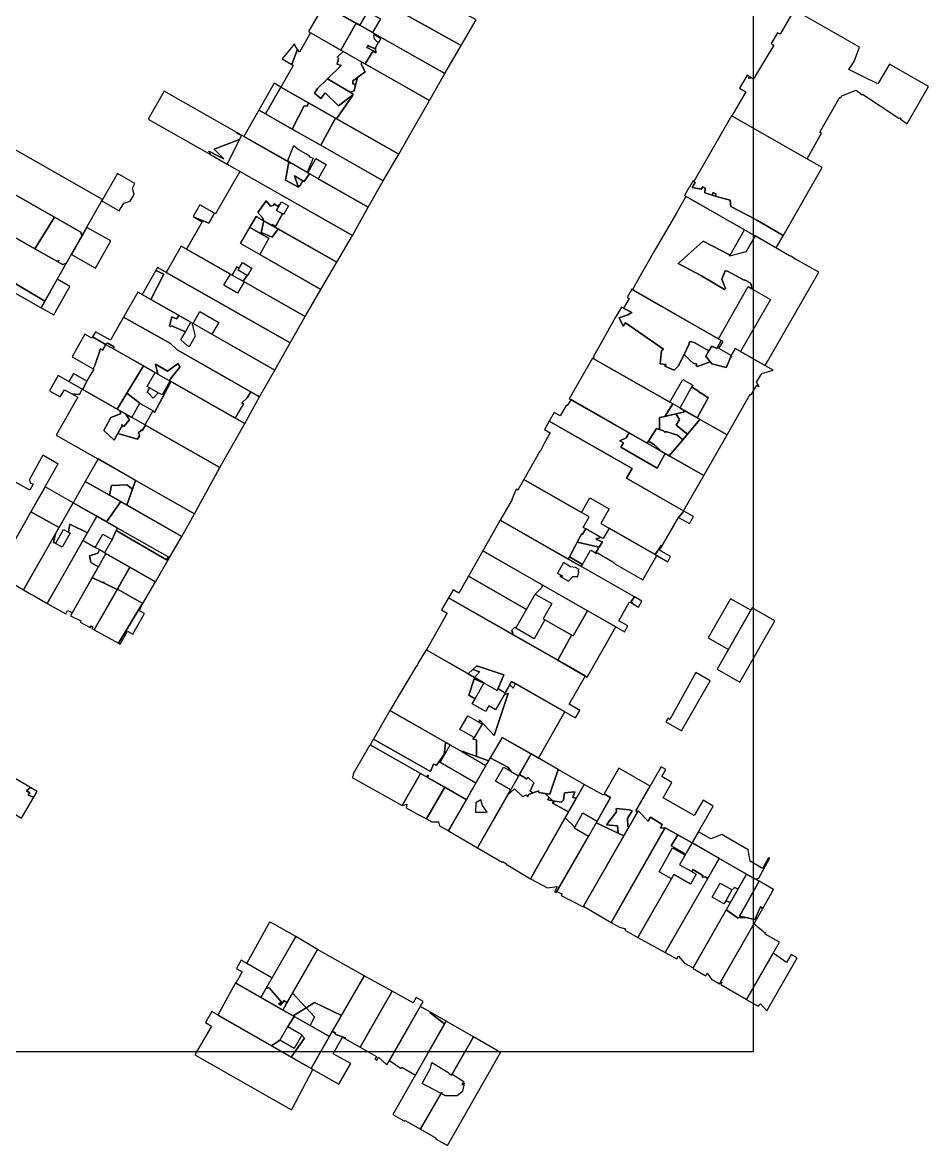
# Model space of a CAD drawing. Header units: metres. Extents: x -20 to 432, y -24 to 322.
# Drawn here: x 265.9 to 432.1, y -17.3 to 188.9 of the extents above; entities that cross this region are included whole.
import ezdxf

# ---------------------------------------------------------------- set-up
doc = ezdxf.new("R2010")
doc.units = ezdxf.units.M

msp = doc.modelspace()

# ---------------------------------------------------------------- linework, layer by layer
for points in [[(0, 0), (400, 0), (400, 300), (0, 300)], [(324.6172, 203.375), (324.2188, 202.5625), (322.0938, 198.2188), (322.7266, 197.8438), (346.4141, 184.625), (349.1563, 189.3125), (325.2188, 202.5625), (325.3984, 202.9063), (324.6172, 203.375)], [(346.4141, 184.625), (322.7266, 197.8438), (322, 196.5938), (321.5703, 196.8125), (319.3984, 193.0938), (327.8203, 188.3125), (329.2422, 190.8125), (331.5781, 189.5), (330.1563, 187), (343.3906, 179.4688), (346.4141, 184.625)], [(327.1328, 188.7188), (321.2188, 192.0625), (318.3828, 187.1875), (324.3203, 183.7813), (327.1328, 188.7188)], [(331.1641, 185.125), (330.4844, 185.7813), (330.3984, 186.5938), (330.4609, 186.6875), (330.5156, 186.7813), (327.1328, 188.7188), (324.3203, 183.7813), (328.8047, 181.25), (330.2422, 183.625), (329.0859, 184.25), (329.2969, 184.625), (329.5938, 184.4688), (330.6797, 184.0313), (330.6484, 184.2813), (331.1641, 185.125)], [(326.5, 175.5938), (323.8828, 173.5625), (321.4297, 175.9375), (320.6406, 174.9063), (319.5156, 175.875), (320.0313, 176.7188), (321.875, 178.5), (324.375, 180.9375), (323.6172, 181.1875), (323.8672, 182.25), (323.6641, 182.5), (324.7734, 183.5313), (318.75, 186.9688), (316.7656, 183.4375), (316.3594, 183.9375), (315.3516, 181.125), (315.5781, 180.9688), (313.3203, 177), (323.5313, 171.1875), (326.5, 175.5313), (326.5, 175.5938)], [(331.6641, 185.9375), (331.1641, 185.125), (330.6484, 184.2813), (330.6797, 184.0313), (330.7578, 183.3125), (330.2422, 183.625), (328.8047, 181.25), (340.5781, 174.5625), (343.3906, 179.4688), (330.5156, 186.7813), (330.4609, 186.6875), (331.6641, 185.9375)], [(316.0547, 184.3125), (315.7969, 184.9375), (313.5781, 182.1563), (315.3516, 181.125), (316.3594, 183.9375), (316.0547, 184.3125)], [(326.5391, 178.125), (327.3984, 178.75), (328.7969, 179.7813), (328.0547, 181.1875), (328.1719, 181.5938), (324.7734, 183.5313), (323.6641, 182.5), (323.8672, 182.25), (323.6172, 181.1875), (324.375, 180.9375), (321.875, 178.5), (326.0078, 176.0625), (326.75, 176.2813), (327.0313, 177.3438), (326.5313, 177.6563), (326.5391, 178.125)], [(329.5938, 184.4688), (329.2969, 184.625), (329.0859, 184.25), (330.2422, 183.625), (330.7578, 183.3125), (330.6797, 184.0313), (329.5938, 184.4688)], [(326.5, 175.5938), (326.5, 175.5313), (323.5313, 171.1875), (334.9688, 164.6875), (337.6953, 169.5313), (340.5781, 174.5625), (328.1719, 181.5938), (328.0547, 181.1875), (328.7969, 179.7813), (327.3984, 178.75), (327.0313, 177.3438), (326.75, 176.2813), (326.0078, 176.0625), (326.5, 175.75), (326.5, 175.5938)], [(313.3203, 177), (312.0625, 177.7188), (309.2656, 172.7813), (310.4766, 172.0938), (313.3203, 177)], [(323.8828, 173.5625), (326.5, 175.5938), (326.5, 175.75), (326.0078, 176.0625), (321.875, 178.5), (320.0313, 176.7188), (319.5156, 175.875), (320.6406, 174.9063), (321.4297, 175.9375), (323.8828, 173.5625)], [(327.3984, 178.75), (326.5391, 178.125), (326.5313, 177.6563), (327.0313, 177.3438), (327.3984, 178.75)], [(399.6016, 178.6875), (399.1953, 178.9375), (399.0938, 178.625), (399.6016, 178.6875)], [(300.1328, 165.2188), (301.9063, 164.3125), (302.8438, 163.8125), (301.0859, 165.5938), (305.5313, 167.3438), (305.7344, 167.4063), (306.0859, 168.125), (305.2656, 168.5625), (305.2422, 168.6563), (291.9297, 176.25), (289, 171.0938), (300.3984, 164.5938), (300.1328, 165.2188)], [(318.3594, 174.125), (313.3203, 177), (310.4766, 172.0938), (315.4141, 169.2813), (317.5938, 173.5625), (318.1328, 173.5), (318.3594, 174.125)], [(323.3281, 171.3125), (318.3594, 174.125), (318.1328, 173.5), (317.5938, 173.5625), (315.4141, 169.2813), (320.6641, 166.3125), (323.3281, 171.3125)], [(315.6953, 166.25), (316.5625, 165.5313), (318.5781, 164.375), (318.4766, 164.2813), (319.2188, 163.9375), (318.1719, 161.3125), (318.2422, 161.2813), (319.7266, 163.875), (321.6406, 162.7813), (320.1563, 160.1875), (329.3125, 154.9688), (332.1016, 159.8125), (309.2656, 172.7813), (306.5078, 167.9375), (315.0859, 163.0625), (314.6172, 163.5), (315.6953, 166.25)], [(334.9688, 164.6875), (323.3281, 171.3125), (320.6641, 166.3125), (332.1016, 159.8125), (334.9688, 164.6875)], [(388.7656, 158.5625), (390.3906, 158.25), (390.7188, 158.6875), (391.1406, 158.4375), (391.0781, 157.5625), (392.4609, 157.1563), (392.6406, 157.625), (393.1797, 157.3125), (393.0078, 157), (395.7422, 156.2188), (395.8359, 155.0938), (400.3047, 152.75), (400.5313, 152.5938), (400.6641, 152.5625), (400.7656, 152.5313), (405.1484, 149.9375), (405.4375, 149.6875), (412.6016, 162.2188), (395.9609, 171.75), (389.0703, 159.6875), (388.9063, 159.7813), (388.8594, 159.7188), (389.3047, 159.4688), (388.7656, 158.5625)], [(301.9063, 164.3125), (300.1328, 165.2188), (300.3984, 164.5938), (303.4375, 162.875), (305.5859, 167.125), (305.5313, 167.3438), (301.0859, 165.5938), (302.8438, 163.8125), (301.9063, 164.3125)], [(305.5313, 167.3438), (305.5859, 167.125), (303.4375, 162.875), (326.4688, 149.7813), (329.3125, 154.9688), (318.5938, 161.0625), (317.5938, 159.6875), (317.3594, 159.8125), (316.875, 158.9375), (316.7031, 158.7813), (316.4297, 158.9375), (316.5234, 158.625), (314.1719, 159.9375), (314.7734, 163.25), (305.2422, 168.6563), (305.2656, 168.5625), (306.0859, 168.125), (305.7344, 167.4063), (305.5313, 167.3438)], [(268.2188, 147.3125), (271.8125, 153.0938), (252.6641, 164), (252.2344, 162.6875), (252.5234, 161.875), (251.7109, 160.625), (255.4766, 158.4688), (253.4063, 155.75), (268.2188, 147.3125)], [(316.4297, 158.9375), (315.8047, 160.7188), (317.3594, 159.8125), (317.5938, 159.6875), (318.5938, 161.0625), (314.7734, 163.25), (314.1719, 159.9375), (316.5234, 158.625), (316.4297, 158.9375)], [(286.0781, 158.4688), (286.5469, 159.3125), (283.3438, 161.125), (280.4766, 156.125), (283.6875, 154.2813), (284.4922, 155.7188), (285.7031, 156.0625), (286.3984, 157.2813), (286.0781, 158.4688)], [(309.1016, 154), (310.6328, 156.125), (311.4141, 155.1563), (311.9531, 155.2813), (312.1172, 155.5625), (312.7813, 155.1563), (313.1641, 155.5), (313.4141, 155.9375), (314.7188, 155.1875), (313.8281, 153.625), (313.625, 153.75), (312.3203, 151.4063), (311.7188, 151.75), (311.6875, 151.5938), (323.5781, 144.8438), (326.4688, 149.7813), (305.7813, 161.5313), (301.3438, 153.75), (301.1719, 153.8438), (300.0938, 152), (297.5391, 153.0625), (298.8906, 152.2813), (296.0391, 147.25), (304.4063, 142.5), (305.2422, 144.0313), (305.6953, 143.7813), (306.2656, 144.7813), (308.0078, 143.7813), (307.2188, 142.4063), (307.1328, 142.4375), (306.4297, 141.3438), (317.7578, 134.9063), (320.6797, 139.875), (305.9375, 148.2813), (308.7656, 153.25), (309.875, 152.625), (310.1406, 152.8438), (309.1016, 154)], [(316.4297, 158.9375), (316.7031, 158.7813), (316.875, 158.9375), (317.3594, 159.8125), (315.8047, 160.7188), (316.4297, 158.9375)], [(390.3906, 158.25), (388.7656, 158.5625), (389.3047, 159.4688), (388.8594, 159.7188), (388.2969, 158.6563), (388.1641, 158.5), (387.3594, 157.0938), (404.1719, 147.4688), (405.4375, 149.6875), (405.1484, 149.9375), (400.7656, 152.5313), (400.6641, 152.5625), (400.5313, 152.5938), (400.3047, 152.75), (395.8359, 155.0938), (395.7422, 156.2188), (393.0078, 157), (392.4609, 157.1563), (391.0781, 157.5625), (391.1406, 158.4375), (390.7188, 158.6875), (390.3906, 158.25)], [(399.0234, 140.375), (399.7188, 139.9688), (399.5625, 140.8438), (399.3906, 140.9375), (399.4453, 141.0313), (399.4219, 141.0625), (398.3438, 141.625), (398.3203, 141.5313), (395.2422, 143.2188), (394.7969, 143.25), (394.2344, 141.75), (394.8906, 140.0313), (394.7031, 139.875), (390.4688, 142.3438), (386.1719, 144.625), (390.8047, 148.7188), (395.7266, 146.125), (398.3828, 150.7813), (387.6016, 156.9375), (385.9375, 154), (381.9844, 147.1875), (378.1563, 140.5313), (378.2109, 140.5), (377.8125, 139.8125), (393.5625, 130.8125), (399.0234, 140.375)], [(392.4609, 157.1563), (393.0078, 157), (393.1797, 157.3125), (392.6406, 157.625), (392.4609, 157.1563)], [(297.2109, 153.25), (297.5391, 153.0625), (300.0938, 152), (301.1719, 153.8438), (298.4375, 155.4063), (297.2109, 153.25)], [(310.6328, 156.125), (309.1016, 154), (310.1406, 152.8438), (309.875, 152.625), (311.6875, 151.5938), (311.7188, 151.75), (312.3203, 151.4063), (313.625, 153.75), (312.5234, 154.375), (313.1641, 155.5), (312.7813, 155.1563), (312.1172, 155.5625), (311.9531, 155.2813), (311.4141, 155.1563), (310.6328, 156.125)], [(268.2188, 147.3125), (272.2109, 145.0625), (272.6641, 145.1875), (272.4219, 144.9375), (273.2578, 144.4375), (273.9297, 144.5938), (277, 150), (276.8047, 149.7813), (276.6094, 150.3438), (271.8125, 153.0938), (268.2188, 147.3125)], [(307.6328, 151.2813), (311.1328, 149.2813), (309.4297, 146.2813), (320.6797, 139.875), (323.5781, 144.8438), (312.8047, 150.9688), (311.6953, 149.4688), (309.6797, 150.3125), (310.1719, 152.4375), (308.7656, 153.25), (307.6328, 151.2813)], [(274.8984, 146.2813), (279.2969, 143.7813), (282.1172, 148.75), (277.7188, 151.25), (274.8984, 146.2813)], [(312.8047, 150.9688), (310.1719, 152.4375), (309.6797, 150.3125), (311.6953, 149.4688), (312.8047, 150.9688)], [(269.3203, 136.5), (270.0156, 137.7188), (251.6016, 148.625), (250.7188, 147.0625), (269.3203, 136.5)], [(402.1328, 125.9063), (411.9688, 143.0313), (407.7188, 145.4063), (406.8594, 145.9375), (406.625, 146.0313), (400.3047, 149.6875), (398.6328, 146.7813), (395.6172, 145.9375), (395.7266, 146.125), (390.8047, 148.7188), (386.1719, 144.625), (390.4688, 142.3438), (394.7031, 139.875), (394.8906, 140.0313), (394.2344, 141.75), (394.7969, 143.25), (395.2422, 143.2188), (398.3203, 141.5313), (398.3438, 141.625), (399.4219, 141.0625), (399.4453, 141.0313), (399.3906, 140.9375), (399.5625, 140.8438), (399.7188, 139.9688), (403.1016, 138.0313), (397.6406, 128.4688), (402.1328, 125.9063)], [(292.2969, 142.9688), (315.0078, 130.0313), (317.7578, 134.9063), (306.5703, 141.2813), (305.3828, 139.1875), (302.8672, 140.625), (304.0547, 142.6875), (295.0547, 147.8125), (292.2969, 142.9688)], [(291.8203, 142.6563), (290.3984, 143.3438), (287.875, 138.9063), (289.4844, 138), (291.8203, 142.6563)], [(290.3984, 143.3438), (291.8203, 142.6563), (289.4844, 138), (297.2031, 133.5938), (298.4375, 135.7813), (301.9141, 133.8125), (300.6797, 131.625), (312.1953, 125.0625), (315.0078, 130.0313), (290.6953, 143.875), (290.3984, 143.3438)], [(304.4063, 142.5), (306.4297, 141.3438), (307.1328, 142.4375), (305.4766, 143.375), (305.6953, 143.7813), (305.2422, 144.0313), (304.4063, 142.5)], [(269.3203, 136.5), (271.6484, 135.1875), (274.6172, 140.4063), (272.2891, 141.7188), (269.3203, 136.5)], [(294.9922, 130.625), (295.8203, 132.0938), (293.25, 133.1875), (293.0938, 132.9688), (292.9141, 133.1563), (293.2969, 134.8438), (294.2031, 134.4688), (294.6484, 135.0625), (287.0625, 139.375), (284.4531, 134.7813), (293.0703, 129.9063), (294.2734, 128.75), (309.4219, 120.125), (312.1953, 125.0625), (297.0078, 133.7188), (297.6016, 131.2813), (296.5, 129.3438), (296.1328, 129.5625), (294.9922, 130.625)], [(388.2109, 130.0313), (388.4063, 130.3125), (389.1563, 130.0938), (391.8438, 128.5938), (392.3516, 129.4688), (393.3047, 129), (394.0938, 130.5), (377.6875, 139.9063), (376.8125, 138.375), (377.1797, 138.2188), (376.1484, 136.4375), (377.6875, 135.625), (376.9453, 135.1875), (375.3516, 134.625), (376.0859, 133.0938), (376.5469, 133.75), (383.5078, 128.9063), (383.1328, 128.625), (382.9141, 126.2188), (383.9922, 126.0938), (383.7734, 125.7813), (385.4531, 125.0313), (386.1953, 125.75), (387.2734, 127.9375), (388.2109, 129.875), (388.2109, 130.0313)], [(388.3047, 126.875), (387.2734, 127.9375), (386.1953, 125.75), (385.4531, 125.0313), (383.7734, 125.7813), (383.9922, 126.0938), (382.9141, 126.2188), (383.1328, 128.625), (383.5078, 128.9063), (376.5469, 133.75), (376.0859, 133.0938), (375.3516, 134.625), (376.9453, 135.1875), (377.6875, 135.625), (376.1484, 136.4375), (375.8125, 136.625), (374.7266, 134.75), (370.5938, 127.4063), (370.7109, 127.3438), (370.6016, 127.1875), (384.6563, 119.1563), (387.0469, 123.3125), (388.8672, 122.2813), (388.5469, 121.7188), (388.8359, 121.875), (389.9141, 121.1563), (390.1875, 120.9063), (390.3438, 120.875), (391.6797, 119.9688), (389.6797, 116.2813), (395.1563, 113.1563), (399.4297, 120.625), (399.6016, 120.5313), (400.6016, 122.2813), (401.0703, 122), (400.5859, 122.8438), (401.5313, 124.4375), (403.6094, 125.0625), (396.6563, 129.0313), (395.9375, 127.7813), (395.9063, 127.75), (395.8594, 127.5625), (396.0547, 127.4688), (395.7891, 127.375), (395.0781, 125.5938), (395, 125.5313), (392.3516, 126.2188), (392.0781, 126.5938), (389.7188, 125.7188), (389.4844, 125.9063), (389.6328, 126.125), (388.9531, 126.3438), (388.3047, 126.875)], [(307.7813, 121.0625), (294.2734, 128.75), (293.0703, 129.9063), (284.4531, 134.7813), (282.0391, 130.5313), (279.2969, 132.0938), (278.75, 131.1563), (281.0938, 129.8125), (281.6094, 129.9688), (282.7188, 129.3125), (282.5469, 129), (290.7578, 124.3125), (290.3203, 126.1563), (292.5469, 124.8438), (294.5, 126.2813), (294.7969, 125.5938), (292.8438, 123.125), (304.7422, 116.3438), (305.0313, 116.4063), (306.4844, 118.875), (306.1875, 119.0625), (307.1172, 119.9375), (307.7813, 121.0625)], [(293.0938, 132.9688), (293.25, 133.1875), (295.8203, 132.0938), (296.8125, 133.8438), (294.6484, 135.0625), (294.2031, 134.4688), (293.2969, 134.8438), (292.9141, 133.1563), (293.0938, 132.9688)], [(279.2344, 126.0625), (280.2344, 128.9375), (280.6406, 128.7188), (281.1797, 129.75), (278.75, 131.1563), (278.6172, 130.9063), (277.375, 131.625), (275.0313, 127.5), (278.9063, 125.3125), (279.2813, 126.0313), (279.2344, 126.0625)], [(281.0938, 129.8125), (282.5469, 129), (282.7188, 129.3125), (281.6094, 129.9688), (281.0938, 129.8125)], [(388.4063, 130.3125), (388.2109, 130.0313), (388.2109, 129.875), (387.2734, 127.9375), (388.3047, 126.875), (388.9531, 126.3438), (389.6328, 126.125), (389.4844, 125.9063), (389.7188, 125.7188), (392.0781, 126.5938), (391.2656, 127.625), (391.8438, 128.5938), (389.1563, 130.0938), (388.4063, 130.3125)], [(392.0781, 126.5938), (392.3516, 126.2188), (395, 125.5313), (395.0781, 125.5938), (395.7891, 127.375), (396.0547, 127.4688), (395.8594, 127.5625), (395.9063, 127.75), (393.6719, 129.0313), (394.4219, 130.3125), (394.0938, 130.5), (393.3047, 129), (392.3516, 129.4688), (391.8438, 128.5938), (391.2656, 127.625), (392.0781, 126.5938)], [(280.2344, 128.9375), (279.2344, 126.0625), (279.2813, 126.0313), (278.9063, 125.3125), (278.9922, 125.25), (277.9297, 123.4063), (277.7266, 123.0313), (276.9688, 121.5), (283.3047, 117.9063), (285.0703, 120.8125), (288.0938, 125.8438), (281.1797, 129.75), (280.6406, 128.7188), (280.2344, 128.9375)], [(290.1172, 117.25), (293.0469, 122.75), (292.8672, 122.875), (291.5156, 120.5), (290.7969, 120.9063), (289.9141, 119.875), (288.9063, 120.9375), (288.8438, 120.875), (288.7969, 121), (289.2344, 121.8125), (288.8125, 122.0313), (290.2656, 124.5938), (288.0938, 125.8438), (285.0703, 120.8125), (287.4688, 118.9688), (287.5234, 118.9375), (289.8516, 117.625), (289.8125, 117.5625), (290.1172, 117.25)], [(294.7969, 125.5938), (294.5, 126.2813), (292.5469, 124.8438), (290.3203, 126.1563), (290.7578, 124.3125), (292.8438, 123.125), (294.7969, 125.5938)], [(383.7266, 116.5625), (385.2188, 118.8438), (370.5, 127.25), (366.2266, 119.7813), (380.4922, 111.625), (380.7344, 112), (382.2422, 114.3125), (382.75, 114.125), (382.7734, 116.3438), (383.7266, 116.5625)], [(276.3672, 120.5938), (276.8906, 121.5313), (272.4766, 124.0625), (270.8906, 121.25), (272.8594, 120.125), (273.6094, 121.4375), (274.9766, 120.6875), (276.3672, 120.5938)], [(276.9688, 121.5), (277.7266, 123.0313), (275.2969, 124.4063), (274.4531, 122.9375), (276.9688, 121.5)], [(293.0469, 122.75), (290.1172, 117.25), (289.8125, 117.5625), (288.3672, 115), (302.1016, 107.1875), (306.6797, 115.25), (292.9688, 123.0625), (292.8672, 122.875), (293.0469, 122.75)], [(288.9063, 120.9375), (289.9141, 119.875), (290.7969, 120.9063), (289.2344, 121.8125), (288.7969, 121), (288.8438, 120.875), (288.9063, 120.9375)], [(391.6797, 119.9688), (390.3438, 120.875), (390.1875, 120.9063), (389.9141, 121.1563), (388.8359, 121.875), (388.5469, 121.7188), (386.4844, 118.0938), (389.6797, 116.2813), (391.6797, 119.9688)], [(283.8359, 117.5938), (276.8906, 121.5313), (276.3672, 120.5938), (274.9766, 120.6875), (276.0469, 120.0625), (272.0859, 113.125), (297.4766, 98.6875), (302.1016, 107.1875), (288.4688, 114.9375), (287.9297, 114), (287.6016, 114.0313), (287.6094, 113.8125), (287.2188, 113.6563), (287.4063, 113.0938), (287.2969, 113.125), (287.3828, 113), (287.0234, 112.3438), (283.4063, 113.4375), (283.375, 113.375), (282.7188, 112.1875), (280.8594, 113.9375), (282.1484, 116.3438), (283.9063, 117.0313), (283.8359, 117.5938)], [(287.4688, 118.9688), (285.0703, 120.8125), (283.3047, 117.9063), (285.9766, 116.375), (287.4688, 118.9688)], [(309.4219, 120.125), (307.7813, 121.0625), (307.1172, 119.9375), (306.1875, 119.0625), (306.4844, 118.875), (305.0313, 116.4063), (304.7422, 116.3438), (306.6797, 115.25), (309.4219, 120.125)], [(382.3516, 107.0625), (375.6563, 110.875), (376.1484, 111.7188), (375.4922, 112.0938), (376.6563, 112.625), (377.1797, 113.5313), (366.5391, 119.625), (365.8203, 118.5313), (365.6328, 118.5625), (364.5469, 116.6563), (363.4766, 117.2813), (362.5547, 115.6875), (377.75, 107), (376.7266, 105.2188), (387.1953, 99.2188), (390.8906, 105.6875), (383.8125, 109.75), (382.3516, 107.0625)], [(284.1484, 115.0938), (284.5, 114.6875), (285.5391, 115.9063), (284.8359, 117.0313), (283.8359, 117.5938), (283.9063, 117.0313), (282.1484, 116.3438), (280.8594, 113.9375), (282.7188, 112.1875), (283.375, 113.375), (283.4063, 113.4375), (284.0625, 114.6563), (284.2109, 114.625), (284.1484, 115.0938)], [(385.7813, 117.0313), (387.1875, 117.3438), (387.3438, 117.625), (385.2188, 118.8438), (383.7266, 116.5625), (385.7813, 117.0313)], [(385.8438, 114.9375), (387.9297, 113.3125), (390.1875, 116), (387.3438, 117.625), (387.1875, 117.3438), (385.7813, 117.0313), (386.4297, 116), (385.8438, 114.9375)], [(284.5, 114.6875), (284.1484, 115.0938), (284.2109, 114.625), (284.0625, 114.6563), (283.4063, 113.4375), (287.0234, 112.3438), (287.3828, 113), (287.2969, 113.125), (287.4063, 113.0938), (287.2188, 113.6563), (287.6094, 113.8125), (287.6016, 114.0313), (287.9297, 114), (288.4688, 114.9375), (284.8359, 117.0313), (285.5391, 115.9063), (284.5, 114.6875)], [(386.2734, 98), (387.2422, 99.1875), (376.7266, 105.2188), (377.75, 107), (362.5547, 115.6875), (361.6484, 114.1563), (362.7344, 113.5313), (361.6328, 111.5938), (360.8906, 110.0938), (360.7969, 110.1563), (360.75, 110.0625), (357.8984, 104.9688), (368.4688, 98.9375), (370.0078, 101.625), (373.5547, 99.5938), (372.0156, 96.9063), (381.9766, 91.1875), (383.1328, 92.9375), (383.0938, 92.4688), (386.2734, 98)], [(386.0938, 113.0938), (387.0547, 112.25), (387.9297, 113.3125), (385.8438, 114.9375), (386.4297, 116), (385.7813, 117.0313), (383.7266, 116.5625), (382.7734, 116.3438), (382.75, 114.125), (383.5078, 113.9063), (383.7891, 113.625), (383.9609, 113.75), (386.0938, 113.0938)], [(384.5703, 109.3125), (390.8906, 105.6875), (395.1563, 113.1563), (390.1875, 116), (387.9297, 113.3125), (387.0547, 112.25), (384.5703, 109.3125)], [(375.6563, 110.875), (382.3516, 107.0625), (383.8125, 109.75), (377.1797, 113.5313), (376.6563, 112.625), (375.4922, 112.0938), (376.1484, 111.7188), (375.6563, 110.875)], [(384.5703, 109.3125), (387.0547, 112.25), (386.0938, 113.0938), (383.9609, 113.75), (383.7891, 113.625), (383.5078, 113.9063), (382.75, 114.125), (382.2422, 114.3125), (380.7344, 112), (381.8438, 111.3438), (383.0469, 110.1875), (384.5703, 109.3125)], [(383.0469, 110.1875), (381.8438, 111.3438), (380.7344, 112), (380.4922, 111.625), (383.0469, 110.1875)], [(256.1563, 91.1875), (255.7109, 90.9063), (261.0078, 87.6875), (272.3047, 107.5313), (272.4766, 107.8125), (269.6797, 109.4063), (267.1797, 105), (267.3438, 104.375), (267.8828, 104.0938), (267.2656, 103), (263.6875, 105.0313), (255.8906, 91.3438), (256.1563, 91.1875)], [(281.8906, 102.0938), (282.2422, 103.875), (285.0938, 104), (286.1016, 103.1875), (286.6797, 104.8125), (279.7813, 108.75), (277.4297, 104.625), (281.8906, 102.0938)], [(267.4688, 99.0313), (272.625, 96.1563), (275.2031, 100.6875), (270.0703, 103.625), (267.4688, 99.0313)], [(277.4297, 104.625), (275.2031, 100.6875), (281.3516, 97.1875), (283.9766, 100.9063), (277.4297, 104.625)], [(282.2422, 103.875), (281.8906, 102.0938), (285.0703, 100.2813), (286.1016, 103.1875), (285.0938, 104), (282.2422, 103.875)], [(286.1016, 103.1875), (285.0703, 100.2813), (295.1719, 94.5313), (297.4766, 98.6875), (286.6797, 104.8125), (286.1016, 103.1875)], [(367.6953, 93.4688), (368.4609, 94.9375), (368.6172, 94.9063), (369.2656, 95.9375), (368.7969, 96.1875), (369.8906, 98.125), (357.8984, 104.9688), (356.7734, 103.0313), (356.5078, 103.1875), (355.6797, 101.3125), (355.7422, 101.2813), (353.5391, 97.5), (366.0313, 90.375), (366.2422, 90.75), (367.3672, 92.875), (367.6953, 93.4688)], [(272.625, 96.1563), (267.4688, 99.0313), (261.0078, 87.6875), (266.1016, 84.7188), (272.625, 96.1563)], [(272.0156, 93.2813), (273.4609, 95.8125), (274.3594, 95.3125), (274.6328, 96.7813), (277.8203, 95.1875), (279.5469, 98.2188), (275.2031, 100.6875), (271.9688, 95.0313), (271.6016, 93.4063), (272.0156, 93.2813)], [(295.1719, 94.5313), (283.9766, 100.9063), (281.3516, 97.1875), (292.9141, 90.625), (295.1719, 94.5313)], [(387.2422, 99.1875), (386.2734, 98), (388.2656, 96.875), (389.0156, 98.1875), (387.2422, 99.1875)], [(282.3516, 93.9375), (283.1094, 95.5938), (283.3281, 96.0625), (279.5469, 98.2188), (277.0078, 93.75), (279.2422, 92.5), (280.6328, 94.9063), (282.3516, 93.9375)], [(377.8281, 82.1875), (377.5625, 82.5938), (378.2109, 83.4063), (353.5391, 97.5), (350.3672, 91.875), (376.3438, 77), (376.9531, 78.0938), (375.3047, 79.0313), (377.2969, 82.5), (377.8281, 82.1875)], [(271.9766, 93.2188), (272.0156, 93.2813), (271.6016, 93.4063), (271.9688, 95.0313), (266.1016, 84.7188), (267.5781, 83.8438), (268.0938, 83.5938), (270.4297, 82.2188), (277.8203, 95.1875), (274.6328, 96.7813), (274.3594, 95.3125), (274.6797, 95.125), (273.1953, 92.5313), (271.9766, 93.2188)], [(283.1094, 95.5938), (282.3516, 93.9375), (282.1641, 93.625), (280.9688, 91.5), (290.3047, 86.1875), (292.9141, 90.625), (292.625, 90.7813), (292.3125, 90.25), (283.1094, 95.5938)], [(283.1094, 95.5938), (292.3125, 90.25), (292.625, 90.7813), (283.3281, 96.0625), (283.1094, 95.5938)], [(367.6953, 93.4688), (371.4531, 92.5938), (371.7031, 92.5313), (372.2734, 93.4375), (372.2891, 93.5), (371.1953, 93.9375), (371.1641, 94.0938), (372.0156, 94.3438), (369.2656, 95.9375), (368.6172, 94.9063), (368.4609, 94.9375), (367.6953, 93.4688)], [(373.5313, 96.0313), (372.4375, 94.125), (372.0156, 94.3438), (371.1641, 94.0938), (371.1953, 93.9375), (372.2891, 93.5), (372.2734, 93.4375), (371.7031, 92.5313), (371.4531, 92.5938), (371.5234, 92.25), (371.1484, 91.6563), (370.8828, 91.5938), (371.1797, 91.4063), (371.3828, 91.5), (374.2344, 89.875), (374.5469, 89.4688), (379.7031, 86.5313), (382.2734, 91.0313), (373.5313, 96.0313)], [(275.0781, 80.5625), (279.8516, 88.9375), (278.4531, 89.7188), (278.2031, 90.9688), (279.7266, 91.4375), (280.0391, 92.0313), (277.0078, 93.75), (270.4297, 82.2188), (273.8594, 80.3125), (274.1875, 80.9375), (275.0781, 80.5625)], [(371.4531, 92.5938), (367.6953, 93.4688), (367.3672, 92.875), (366.2422, 90.75), (368.6172, 89.3438), (370.1406, 92), (370.8828, 91.5938), (371.1484, 91.6563), (371.5234, 92.25), (371.4531, 92.5938)], [(382.7969, 91.9688), (383.0938, 92.4688), (383.1328, 92.9375), (381.9766, 91.1875), (384.2734, 89.875), (384.7969, 90.8125), (382.7969, 91.9688)], [(278.2031, 90.9688), (278.4531, 89.7188), (279.8516, 88.9375), (281.2188, 91.375), (280.0391, 92.0313), (279.7266, 91.4375), (278.2031, 90.9688)], [(280.9141, 85.9375), (283.3125, 84.7813), (285.625, 88.875), (281.2188, 91.375), (278.7344, 87), (280.75, 86.0313), (280.8438, 86.1875), (280.9141, 85.9375)], [(361.3125, 85.5938), (350.3672, 91.875), (347.75, 87.2188), (358.375, 81.125), (359.9609, 83.9063), (361.1719, 85.1563), (361.3125, 85.5938)], [(366.2422, 90.75), (366.0313, 90.375), (368.4297, 89), (368.6172, 89.3438), (366.2422, 90.75)], [(283.3359, 84.8438), (288.0234, 82.1875), (290.3438, 86.1875), (285.625, 88.875), (283.3359, 84.8438)], [(367.7656, 88.1875), (368.0234, 88.4688), (367.3672, 88.8125), (366.4531, 88.9688), (365.1484, 89.75), (364.0781, 87.7813), (365.0547, 87.2188), (364.4844, 87.2188), (366.0547, 86.3125), (366.8516, 87.1875), (367.7891, 87.1563), (367.9922, 88.0313), (367.7656, 88.1875)], [(279.0859, 77.375), (283.3125, 84.7813), (280.9141, 85.9375), (280.8438, 86.1875), (280.75, 86.0313), (278.7344, 87), (274.7109, 79.9375), (276.6328, 79), (276.5156, 78.8125), (278.3281, 77.7813), (278.5078, 78.125), (278.8438, 77.9375), (278.6563, 77.625), (279.0859, 77.375)], [(356.3906, 77.6563), (358.375, 81.125), (347.75, 87.2188), (345.9766, 84.125), (344.9219, 84.7188), (344.0703, 83.25), (355.9375, 76.4688), (355.7031, 77.3438), (356.25, 77.8438), (356.3906, 77.6563)], [(283.5469, 74.9063), (287.8125, 82), (287.8906, 81.9375), (288.0234, 82.1875), (283.3359, 84.8438), (279.0859, 77.375), (283.5469, 74.9063)], [(369.5938, 80.875), (361.3125, 85.5938), (361.1719, 85.1563), (359.9609, 83.9063), (363, 82.1875), (361.4141, 79.4063), (366.9453, 76.25), (369.5938, 80.875)], [(355.6484, 67.9063), (367.3516, 61.2188), (368.1484, 62.5938), (366.2109, 63.7188), (369.1797, 68.9063), (344.0703, 83.25), (342.7734, 81.0313), (343.8516, 80.4063), (340.0156, 73.6875), (347.6953, 69.2813), (348.5469, 70.0938), (349.25, 70.7813), (354.1875, 69.125), (353.1563, 66.5938), (354.4453, 65.8125), (355.6484, 67.9063)], [(377.5625, 82.5938), (377.8281, 82.1875), (378.9453, 81.5625), (379.5547, 82.625), (378.2109, 83.4063), (377.5625, 82.5938)], [(391.7188, 75.9063), (395.4063, 73.7813), (399.5, 80.9688), (395.8125, 83.0625), (391.7188, 75.9063)], [(287.8125, 82), (283.5469, 74.9063), (283.8516, 74.75), (285.1797, 77.125), (286.1719, 76.5625), (288.3125, 80.375), (287.3203, 80.9375), (287.8906, 81.9375), (287.8125, 82)], [(364.1172, 71.7813), (369.5, 68.7188), (374.7656, 77.9063), (369.5938, 80.875), (366.9453, 76.25), (366.6484, 76.4063), (364.1172, 71.7813)], [(403.9375, 79), (399.7578, 81.4063), (393.3359, 70.1563), (397.5156, 67.7813), (403.9375, 79)], [(355.9375, 76.4688), (364.1172, 71.7813), (366.6484, 76.4063), (361.7578, 79.1875), (359.7734, 75.7188), (356.3906, 77.6563), (356.25, 77.8438), (355.7031, 77.3438), (355.9375, 76.4688)], [(349.7656, 60.8438), (352.4453, 58), (355.0234, 65.7188), (354.2578, 65.4688), (352.6797, 62.7188), (351.4844, 63.4063), (350.9141, 62.4063), (348.4297, 63.8125), (348.9297, 64.7188), (347.7813, 65.375), (348.7656, 68.375), (350.5703, 67.5938), (350.5938, 67.625), (339.9453, 73.7188), (338.4453, 71.1875), (338.3125, 70.6875), (338.1953, 70.7813), (333.3281, 62.5625), (346.5, 55.0313), (346.5625, 55.0938), (349.1875, 54.1563), (349.1875, 57.1563), (348.5078, 57.2813), (348.7891, 57.5938), (346.1406, 59.0938), (347.5859, 61.5938), (349.7344, 60.375), (349.7656, 60.8438)], [(348.5469, 70.0938), (347.6953, 69.2813), (348.8281, 68.625), (349.75, 69.6875), (348.5469, 70.0938)], [(348.8281, 68.625), (353.0234, 66.25), (353.1563, 66.5938), (354.1875, 69.125), (349.25, 70.7813), (348.5469, 70.0938), (349.75, 69.6875), (348.8281, 68.625)], [(348.7656, 68.375), (347.7813, 65.375), (348.9297, 64.7188), (350.5703, 67.5938), (348.7656, 68.375)], [(389.4219, 69.5313), (384.6875, 60.9063), (384.3438, 61.1875), (383.9297, 60.4688), (386.8281, 58.8125), (392.0938, 68), (389.4219, 69.5313)], [(352.4453, 58), (349.7656, 60.8438), (349.7344, 60.375), (350.2656, 60.0625), (348.7891, 57.5938), (348.5078, 57.2813), (349.1875, 57.1563), (349.1875, 54.1563), (351.4375, 53.3438), (353.8828, 57.625), (360.5547, 53.8125), (365.4141, 62.3125), (356.3516, 67.5), (355.9063, 66.6563), (355.2891, 67.2813), (354.2578, 65.4688), (355.0234, 65.7188), (352.4453, 58)], [(355.2891, 67.2813), (355.9063, 66.6563), (356.3516, 67.5), (355.6484, 67.9063), (355.2891, 67.2813)], [(343.2422, 54.5), (343.5469, 56.5625), (343.6719, 56.6563), (333.3281, 62.5625), (330.3281, 57.3125), (340.7422, 51.375), (341.3438, 52.75), (341.875, 52.5313), (343.2422, 54.5)], [(326.375, 50.25), (335.5469, 45.125), (338.9141, 51.0313), (329.7031, 56.2813), (329.5781, 56.1563), (326.5, 50.8438), (326.6641, 50.75), (326.375, 50.25)], [(342.5234, 53), (344.3828, 56.25), (343.6719, 56.6563), (343.5469, 56.5625), (343.2422, 54.5), (341.875, 52.5313), (341.3438, 52.75), (340.7422, 51.375), (330.3281, 57.3125), (329.8281, 56.4375), (329.7031, 56.2813), (340.1406, 50.3125), (340.2344, 50.7188), (340.4063, 50.625), (340.2422, 50.25), (347.3516, 46.1875), (349.0938, 49.25), (342.5234, 53)], [(351.7266, 53.875), (354.9453, 52.1563), (355.5703, 51.375), (356.9375, 50.5938), (359.2188, 54.5938), (353.8828, 57.625), (351.7266, 53.875)], [(354.9453, 52.1563), (351.7266, 53.875), (344.0703, 40.4688), (349.3828, 37.375), (355.4609, 48), (352.6797, 49.5938), (354.1641, 52.1875), (355.5703, 51.375), (354.9453, 52.1563)], [(350.9453, 52.5), (351.4375, 53.3438), (349.1875, 54.1563), (346.5625, 55.0938), (346.5, 55.0313), (350.9453, 52.5)], [(362.6484, 47.1875), (364.2109, 51.7188), (359.2188, 54.5938), (357.0703, 50.8125), (358.3516, 50), (358.6797, 50.2813), (359.7422, 49.2813), (359.0234, 47.75), (359.5703, 47.4375), (360.5938, 47.8125), (360.6563, 47.5), (361.7969, 47.3125), (362.6484, 47.1875)], [(257.8984, 47.5), (265.7422, 42.8125), (267.9766, 46.6563), (266.9922, 47), (267.2734, 47.4688), (266.6641, 47.8125), (267.4141, 48.4063), (260.6172, 52.375), (258.3672, 47.625), (257.8984, 47.5)], [(363.1875, 46), (364.8203, 45.7188), (365.1328, 46.0938), (365.3672, 47.4688), (367.2266, 47.625), (366.8516, 46.5938), (367.5313, 46.4688), (368.9766, 49), (364.2109, 51.7188), (362.6484, 47.1875), (361.7969, 47.3125), (362.4688, 46.6875), (363.1875, 46)], [(376.9922, 41.25), (377.1797, 41.2188), (378.7422, 43.9688), (378.4375, 44.125), (381.0469, 48.6875), (375.3203, 51.9688), (372.6406, 47.2813), (373.8047, 46.625), (371.1406, 41.9375), (375.1953, 40.0625), (375.0781, 41.4063), (373.0781, 41.5625), (374.8594, 44), (374.8047, 44.5938), (377.2422, 44.3125), (377.7344, 44.1563), (376.9063, 42.75), (376.9922, 41.25)], [(378.6094, 43.7188), (378.625, 43.6563), (378.8594, 44.125), (380.6953, 42.25), (381.1172, 43), (383.2734, 41.625), (382.9297, 41), (383.75, 41.0625), (383.0625, 39.8125), (383.1016, 39.7813), (383.8281, 41.0625), (388.7422, 38.25), (392.6328, 45.0313), (390.7578, 46.125), (389.1406, 43.3125), (383.4531, 46.5625), (385.0625, 49.375), (383.1875, 50.4375), (383.9297, 51.7188), (383.0703, 52.2188), (378.4375, 44.125), (378.7422, 43.9688), (378.6094, 43.7188)], [(338.7656, 43.3438), (340.0313, 42.6563), (343.3672, 48.4688), (338.9141, 51.0313), (335.5938, 45.125), (336.4531, 45.375), (336.3125, 44.7188), (338.7109, 43.375), (338.7656, 43.3438)], [(340.1406, 50.3125), (340.2422, 50.25), (340.4063, 50.625), (340.2344, 50.7188), (340.1406, 50.3125)], [(358.3516, 50), (357.0703, 50.8125), (354.9375, 47.0938), (356.2031, 48.1875), (357.6172, 46.7813), (358.3047, 47), (358.5938, 46.8125), (358.7578, 47.1563), (359.5703, 47.4375), (359.0234, 47.75), (359.7422, 49.2813), (358.6797, 50.2813), (358.3516, 50)], [(267.9766, 46.6563), (268.6016, 47.7188), (267.4141, 48.4063), (266.6641, 47.8125), (267.2734, 47.4688), (266.9922, 47), (267.9766, 46.6563)], [(342.2266, 42.125), (342.4219, 41.375), (344.0703, 40.4688), (347.3516, 46.1875), (343.3672, 48.4688), (340.0313, 42.6563), (340.9844, 42.125), (342.2266, 42.125)], [(354.9375, 47.0938), (349.3828, 37.375), (353.9297, 34.75), (353.9766, 34.875), (354.6797, 34.4375), (354.6406, 34.3438), (359.0781, 31.6875), (366.0938, 43.9688), (363.1719, 45.5313), (363.4297, 45.7813), (363.1875, 46), (362.2891, 46.1563), (362.4688, 46.6875), (361.7969, 47.3125), (360.6563, 47.5), (360.5938, 47.8125), (359.5703, 47.4375), (358.7578, 47.1563), (358.5938, 46.8125), (358.3047, 47), (357.6172, 46.7813), (356.2031, 48.1875), (354.9375, 47.0938)], [(364.8203, 45.7188), (363.1875, 46), (363.4297, 45.7813), (363.1719, 45.5313), (366.0938, 43.9688), (367.5313, 46.4688), (366.8516, 46.5938), (367.2266, 47.625), (365.3672, 47.4688), (365.1328, 46.0938), (364.8203, 45.7188)], [(365.4766, 42.875), (367.2344, 41.1563), (368.7344, 43.7813), (371.3359, 42.2813), (373.8047, 46.625), (372.6406, 47.2813), (372.4844, 47), (368.9766, 49), (365.4766, 42.875)], [(349.0234, 43.9375), (351.1328, 43.9375), (350.3047, 45.125), (349.9688, 46.1875), (349.0625, 45.5938), (349.0234, 43.9375)], [(362.2891, 46.1563), (363.1875, 46), (362.4688, 46.6875), (362.2891, 46.1563)], [(378.6094, 43.7188), (368.8281, 26.625), (373.8828, 23.6563), (383.1016, 39.7813), (383.0625, 39.8125), (383.75, 41.0625), (382.9297, 41), (383.2734, 41.625), (381.1172, 43), (380.6953, 42.25), (378.8594, 44.125), (378.625, 43.6563), (378.6094, 43.7188)], [(377.1797, 41.2188), (376.9922, 41.25), (376.9063, 42.75), (377.7344, 44.1563), (377.2422, 44.3125), (374.8047, 44.5938), (374.8594, 44), (373.0781, 41.5625), (375.0781, 41.4063), (375.1953, 40.0625), (376.2266, 39.5625), (377.1797, 41.2188)], [(364, 30.25), (363.4844, 29.3125), (363.8203, 29.1563), (369.7266, 39.4688), (367.1172, 40.9688), (367.2344, 41.1563), (365.4766, 42.875), (359.0781, 31.6875), (362.2031, 30), (364, 30.25)], [(376.2266, 39.5625), (375.1953, 40.0625), (371.1406, 41.9375), (363.9531, 29.375), (364.8516, 28.9063), (364.7109, 28.625), (368.7813, 26.5313), (376.2266, 39.5625)], [(384.9375, 37.7188), (386.1094, 39.75), (383.8281, 41.0625), (373.8828, 23.6563), (375.4063, 22.7813), (376.5078, 22.5), (376.3828, 22.25), (378.8125, 20.875), (384.9766, 31.6563), (382.6797, 32.9688), (385.1797, 37.3438), (387.2031, 36.1875), (387.3047, 36.375), (384.9375, 37.7188)], [(386.1094, 39.75), (384.9375, 37.7188), (387.3047, 36.375), (387.2031, 36.1875), (387.4766, 36.0313), (388.7422, 38.25), (386.1094, 39.75)], [(399.3984, 34.9063), (399.0547, 37), (394.1797, 39.7813), (392.1953, 39.0313), (389.9297, 40.3125), (388.7422, 38.25), (400.2969, 31.625), (400.9609, 31.8125), (402.9922, 35.5), (402.7266, 35.4375), (401.6719, 33.5938), (399.3984, 34.9063)], [(390.7031, 32.3125), (390.6016, 31.9688), (391.1797, 32.0313), (391.6172, 31.75), (393.6953, 35.4063), (388.7422, 38.25), (386.4688, 34.25), (388.6875, 33), (388.9063, 33.375), (390.7031, 32.3125)], [(387.3672, 16.1875), (388.9219, 15.3125), (395.8047, 27.3438), (394.9219, 27.625), (394.5938, 27.0625), (392.4219, 28.2813), (393.9063, 30.9063), (396.0781, 29.6563), (396.5, 30.0938), (397.1094, 29.8125), (397.1406, 29.6875), (398.75, 32.5313), (393.6953, 35.4063), (383.8359, 18.1563), (385.9766, 16.9688), (386.2578, 17.5), (387.3672, 16.1875)], [(390.6016, 31.9688), (390.7031, 32.3125), (388.9063, 33.375), (388.6875, 33), (389.4766, 32.5313), (388.4297, 30.7188), (385.4297, 32.4375), (378.8125, 20.875), (383.8125, 18.125), (391.6172, 31.75), (391.1797, 32.0313), (390.6016, 31.9688)], [(397.4453, 24.8438), (401.0234, 31.2188), (398.75, 32.5313), (395.0234, 26), (397.2109, 24.4375), (397.2734, 24.5313), (398.625, 24.5938), (397.4453, 24.8438)], [(401.0234, 31.2188), (397.4453, 24.8438), (398.625, 24.5938), (400.2344, 24.2188), (401.2891, 26.5625), (401.7109, 26.2188), (403.6875, 29.6875), (401.0234, 31.2188)], [(396.0781, 29.6563), (396.0547, 29.625), (394.9219, 27.625), (395.8047, 27.3438), (397.1406, 29.6875), (397.1094, 29.8125), (396.5, 30.0938), (396.0781, 29.6563)], [(397.2109, 24.4375), (395.0234, 26), (388.9219, 15.3125), (388.9453, 15.2188), (391.2734, 13.875), (391.5313, 14.3438), (392.2969, 13.2813), (393.7969, 12.4063), (401.7109, 26.2188), (401.2891, 26.5625), (400.2344, 24.2188), (398.625, 24.5938), (397.2734, 24.5313), (397.2109, 24.4375)], [(311.8516, 23.4688), (311.2578, 23.7188), (307.0859, 16.1875), (311.7266, 13.5313), (316.0391, 21.0938), (311.8516, 23.4688)], [(394.2344, 12.6875), (394.0078, 12.2813), (398.6875, 9.5938), (398.75, 9.5313), (404.7656, 20.0625), (402.1641, 21.5313), (402.2344, 21.6563), (400.1016, 23.4063), (394.0469, 12.8438), (394.2344, 12.6875)], [(313.2344, 8.5), (313.9297, 9.3438), (314.4297, 8.9063), (320.0391, 18.7188), (316.0391, 21.0938), (310.5859, 11.5313), (311.0781, 11.6875), (311.25, 11.5938), (313.4609, 9.0625), (312.9375, 8.75), (313.0078, 8.5938), (313.2344, 8.5)], [(315.4375, 10.6563), (317.9453, 7.9688), (319.5156, 8.9688), (324.4219, 6.5938), (328.5781, 13.875), (320.0391, 18.7188), (315.4375, 10.6563)], [(309.6563, 9.9063), (311.7266, 13.5313), (306.0625, 16.75), (305.2031, 15.2188), (306.2266, 14.625), (305.0547, 12.5313), (309.6563, 9.9063)], [(402.4531, 7.4375), (408.0078, 17.1563), (406.9063, 17.7813), (406.0547, 16.3438), (403.5938, 18), (398.75, 9.5313), (398.8125, 9.4375), (400.8672, 8.3125), (401.2813, 8.75), (402.4531, 7.4375)], [(301.7266, 6.6563), (311.5859, 1.0313), (313.1563, 2.0313), (313.1875, 2.0938), (314.6016, 4.5625), (315.7578, 6.4063), (304.9766, 12.5625), (301.7266, 6.6563)], [(323.4141, 3.0938), (325.1719, 2.5), (325.0703, 2.3438), (326.8672, 1.3125), (327.8516, 0.75), (333.7266, 11.0313), (328.5781, 13.875), (322.7578, 3.6875), (323.3281, 3.3438), (323.2656, 3.2188), (323.4141, 3.0938)], [(313.9297, 9.3438), (313.2344, 8.5), (313.0078, 8.5938), (312.9375, 8.75), (313.4609, 9.0625), (311.25, 11.5938), (311.0781, 11.6875), (310.5859, 11.5313), (309.6563, 9.9063), (313.6797, 7.5938), (314.4297, 8.9063), (313.9297, 9.3438)], [(317.9453, 7.9688), (315.4375, 10.6563), (313.6797, 7.5938), (315.6016, 6.5), (317.9453, 7.9688)], [(331.2031, -1.0625), (332.7813, -2.4687), (339.4375, 9.1875), (338.1094, 9.9063), (337.5938, 8.9375), (333.7266, 11.0313), (327.8516, 0.75), (330.8359, -0.9687), (330.5781, -1.4062), (330.9219, -1.5937), (331.2031, -1.0625)], [(319.5156, 8.9688), (317.9453, 7.9688), (319.4766, 6.3438), (318.6797, 4.75), (322.2188, 2.7188), (324.4219, 6.5938), (319.5156, 8.9688)], [(343.3594, 5.0313), (340.7188, 7.0625), (340.7813, 7.1875), (338.8984, 8.25), (333.2266, -1.6875), (335.3594, -3.125), (335.4844, -2.9062), (338.0078, -4.3437), (343.3594, 5.0313)], [(319.1719, -3.3125), (300.6328, 7.3125), (299.4844, 5.2813), (300.5781, 4.6563), (297.5313, -0.625), (315.2813, -10.75), (315.3906, -10.5625), (319.1719, -3.3125)], [(317.6641, 2.4375), (315.2266, -1.0625), (318.8672, -3.125), (322.2188, 2.7188), (315.7578, 6.4063), (314.6016, 4.5625), (317.2031, 3.0625), (317.1563, 2.9688), (317.6641, 2.4375)], [(319.4766, 6.3438), (317.9453, 7.9688), (315.6016, 6.5), (318.6797, 4.75), (319.4766, 6.3438)], [(340.7188, 7.0625), (343.3594, 5.0313), (343.6563, 5.5625), (340.7813, 7.1875), (340.7188, 7.0625)], [(340.25, -6.4375), (339.2578, -5.9062), (340.75, -3.0937), (341, -2.0625), (343.9453, -3.8125), (344.2188, -4.0312), (344.6094, -4.375), (348.6406, 2.6875), (343.6563, 5.5625), (333.875, -11.5937), (336.0234, -12.8125), (336.1094, -12.6562), (338.9453, -14.2812), (342.7031, -7.7187), (340.25, -6.4375)], [(315.2266, -1.0625), (317.6641, 2.4375), (317.1563, 2.9688), (315.7656, 0.5313), (313.1563, 2.0313), (311.5859, 1.0313), (315.2266, -1.0625)], [(325.1719, 2.5), (323.4141, 3.0938), (323.2656, 3.2188), (323.3281, 3.3438), (322.7578, 3.6875), (318.8672, -3.125), (323.9688, -6.0312), (326.1406, -2.25), (322.9219, -0.4375), (324.625, 2.5938), (325.0703, 2.3438), (325.1719, 2.5)], [(345.6563, -8.1562), (343.4531, -8.1875), (342.7422, -7.75), (342.8516, -7.4687), (338.9453, -14.2812), (341.7813, -15.9062), (341.7031, -16.0625), (343.8672, -17.2812), (353.6094, -0.2187), (348.6406, 2.6875), (344.7109, -4.1875), (346.8594, -5.5), (346.5234, -6.125), (346.9297, -5.8125), (346.625, -7.375), (345.6563, -8.1562)]]:
    msp.add_lwpolyline(points, close=True)
for points in [[(407.1797, 190.625), (404.8906, 186.7188), (404.4297, 186.9688), (403.2734, 184.9688), (403.7188, 184.7188), (400.3828, 179.0938), (400.2969, 178.8125), (400.2188, 178.8125), (400.0156, 178.4688), (399.6016, 178.6875), (399.0938, 178.625), (399.1953, 178.9375), (398.8281, 179.1563), (397.4453, 176.8125), (398.625, 176.125), (396.0156, 171.7188), (409.8672, 163.8125), (412.4844, 168.5625), (412.1797, 168.75), (415.8359, 175.125), (416.0313, 175), (416.2344, 175.375), (418.8672, 176.4375), (419.9219, 175.5625), (419.9922, 175.7188), (419.9922, 175.7188), (426.6406, 171.3125), (427.0234, 171.3438), (426.9063, 171.1563), (428.2031, 170.2813), (428.3359, 170.4688), (432.1172, 177.0938), (424.9453, 181.1875), (422.7969, 177.625), (420.0547, 178.9688), (417.4766, 180.25), (418.4688, 181.7188), (419.4844, 184.3125), (407.4844, 191.1875)], [(252.6641, 164), (271.8125, 153.0938), (276.6094, 150.3438), (276.8047, 149.7813), (277, 150), (280.6172, 156.3438), (243.4063, 177.5313)], [(251.6016, 148.625), (270.0156, 137.7188), (273.9297, 144.5938), (273.2578, 144.4375), (272.4219, 144.9375), (272.6641, 145.1875), (272.2109, 145.0625), (268.2188, 147.3125), (253.4063, 155.75)]]:
    msp.add_lwpolyline(points)

doc.saveas('drawing.dxf')
